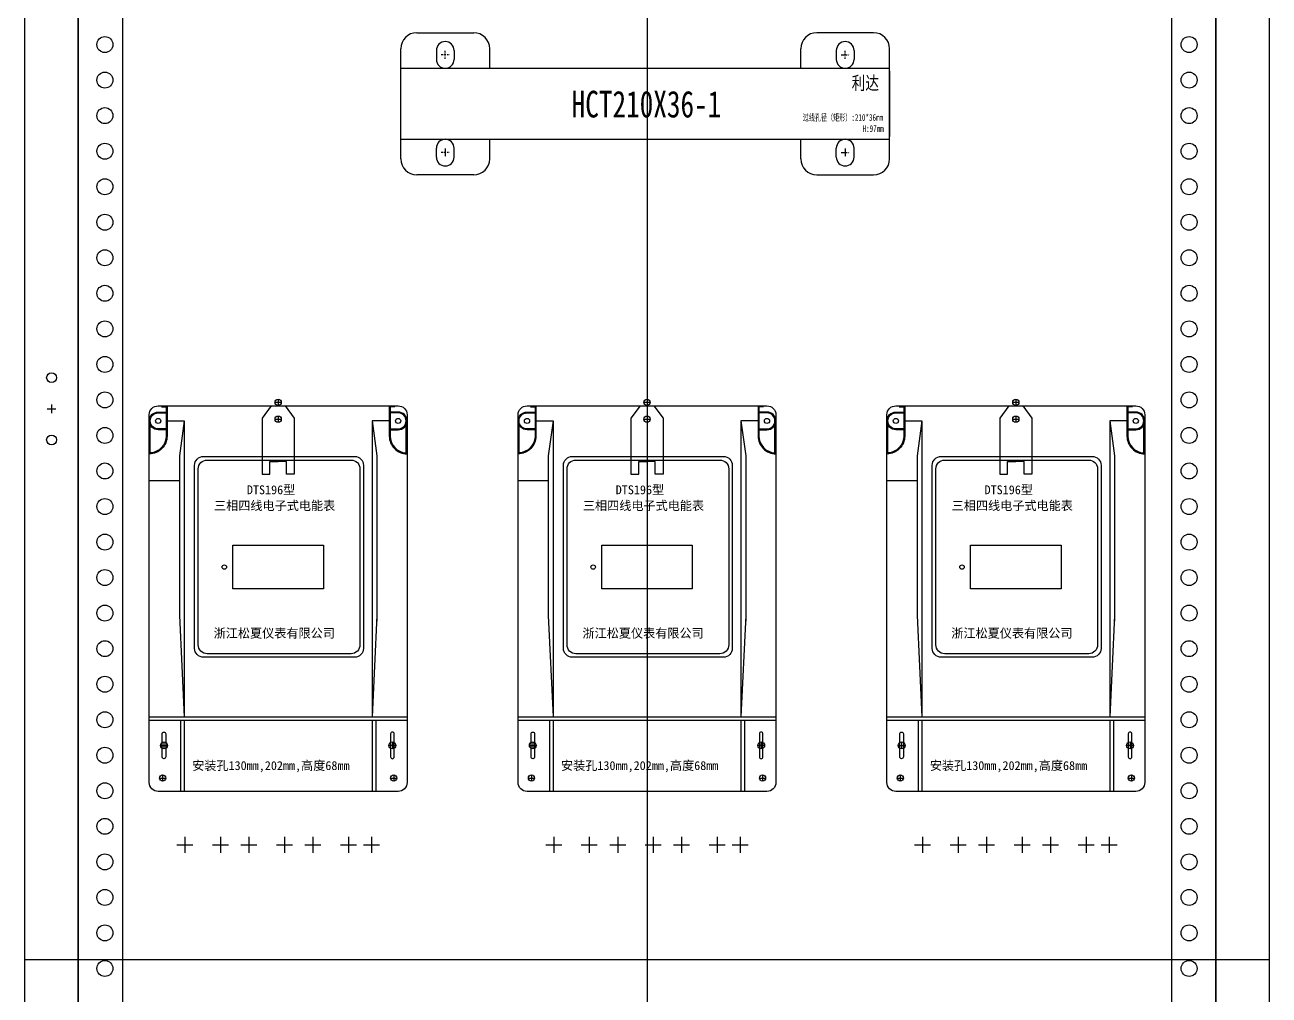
# Model space of a CAD drawing. Extents: x 965004 to 965704, y 79545 to 81545.
# Drawn here: x 965004 to 965704, y 80525 to 81071 of the extents above; entities that cross this region are included whole.
import ezdxf
from ezdxf.enums import TextEntityAlignment as Align

# ---------------------------------------------------------------- set-up
doc = ezdxf.new("R2010")
doc.units = 0
doc.header["$MEASUREMENT"] = 0
doc.linetypes.add('BORDER', pattern=[1.75, 0.5, -0.25, 0.5, -0.25, 0, -0.25])
doc.linetypes.add('DASH', pattern=[0.35, 0.25, -0.1])
doc.layers.add('LY-JS-BJ', color=7, linetype='Continuous')
doc.styles.add('TEXT', font='', dxfattribs={"height": 3})
doc.styles.add('宋体', font='', dxfattribs={"width": 0.65})
doc.styles.get('TEXT').set_extended_font_data('SimSun')
doc.styles.get('宋体').set_extended_font_data('SimSun')

# ---------------------------------------------------------------- blocks, each defined once
blk = doc.blocks.new('DTS196松夏电子表')
at = {"color": 1}
for p, q in [((72.5, 112.1), (72.5, 108.9)), ((70.9, 110.5), (74.1, 110.5)), ((70.9, 101), (74.1, 101)), ((72.5, 102.6), (72.5, 99.4)), ((15.5, -138.5), (24.5, -138.5)), ((20, -134), (20, -143)), ((35.5, -138.5), (44.5, -138.5)), ((40, -134), (40, -143)), ((51.5, -138.5), (60.5, -138.5)), ((56, -134), (56, -143)), ((71.5, -138.5), (80.5, -138.5)), ((76, -134), (76, -143)), ((87.5, -138.5), (96.5, -138.5)), ((92, -134), (92, -143)), ((107.5, -138.5), (116.5, -138.5)), ((112, -134), (112, -143)), ((120.5, -138.5), (129.5, -138.5)), ((125, -134), (125, -143))]:
    blk.add_line(p, q, dxfattribs=at)
at = {"color": 0}
for p, q in [((16.97, 66.32), (0, 66.32)), ((16.97, -9.45), (19.62, -66.5)), ((128.03, -9.45), (125.38, -66.5)), ((0, -66.5), (145, -66.5)), ((0, -68.5), (145, -68.5)), ((17.62, -68.5), (17.62, -108.5)), ((19.62, -68.5), (19.62, -108.5)), ((125.38, -68.5), (125.38, -108.5)), ((127.38, -68.5), (127.38, -108.5)), ((6.32, -82.63), (10.18, -82.63)), ((8.25, -80.7), (8.25, -84.56)), ((138.68, -82.63), (134.82, -82.63)), ((136.75, -80.7), (136.75, -84.56)), ((5.9, -101), (9.1, -101)), ((7.5, -99.4), (7.5, -102.6)), ((135.9, -101), (139.1, -101)), ((137.5, -99.4), (137.5, -102.6))]:
    blk.add_line(p, q, dxfattribs=at)
for points in [[(10, 108.5), (10, 91.5, -0.414214), (0, 81.5), (0, 81.5), (0, 98.5)], [(6.88, 108), (9.5, 108), (9.5, 91.5, -0.398874), (0.5, 82.01), (0.5, 101.62)], [(135, 108.5), (135, 91.5, 0.414214), (145, 81.5), (145, 81.5), (145, 98.5)], [(138.12, 108), (135.5, 108), (135.5, 91.5, 0.398874), (144.5, 82.01), (144.5, 101.62)]]:
    blk.add_lwpolyline(points, format="xyb", dxfattribs=at)
for points in [[(5, 108.5), (140, 108.5, -0.414214), (145, 103.5), (145, -103.5, -0.414214), (140, -108.5), (5, -108.5, -0.414214), (0, -103.5), (0, 103.5, -0.414214)], [(5, 105), (10, 105), (10, 95), (5, 95, -0.414214), (0, 100), (0, 100, -0.414214)], [(5, 104.5), (9.5, 104.5), (9.5, 95.5), (5, 95.5, -0.414214), (0.5, 100, -0.414214)], [(140, 105), (135, 105), (135, 95), (140, 95, 0.414214), (145, 100), (145, 100, 0.414214)], [(140, 104.5), (135.5, 104.5), (135.5, 95.5), (140, 95.5, 0.414214), (144.5, 100, 0.414214)], [(30.5, 80), (115.5, 80, -0.414214), (120.5, 75), (120.5, -28, -0.414214), (115.5, -33), (30.5, -33, -0.414214), (25.5, -28), (25.5, 75, -0.414214)], [(32.5, 78), (113.5, 78, -0.414214), (118.5, 73), (118.5, -26, -0.414214), (113.5, -31), (32.5, -31, -0.414214), (27.5, -26), (27.5, 73, -0.414214)], [(8.25, -75.13), (8.25, -75.13, -0.414214), (9.25, -76.13), (9.25, -89.13, -0.414214), (8.25, -90.13), (8.25, -90.13, -0.414214), (7.25, -89.13), (7.25, -76.13, -0.414214)], [(136.75, -75.13), (136.75, -75.13, 0.414214), (135.75, -76.13), (135.75, -89.13, 0.414214), (136.75, -90.13), (136.75, -90.13, 0.414214), (137.75, -89.13), (137.75, -76.13, 0.414214)]]:
    blk.add_lwpolyline(points, format="xyb", close=True, dxfattribs=at)
for points in [[(68.65, 108.5), (63.46, 101.47), (63.46, 70.08), (67.82, 70.08), (67.82, 77.1), (72.5, 77.1)], [(76.35, 108.5), (81.54, 101.47), (81.54, 70.08), (77.18, 70.08), (77.18, 77.1), (72.5, 77.1)], [(10, 100), (19.62, 100), (19.62, -66.5)], [(19.62, 100), (16.97, 80.45), (16.97, -9.45)], [(135, 100), (125.38, 100), (125.38, -66.5)], [(125.38, 100), (128.03, 80.45), (128.03, -12.64)]]:
    blk.add_lwpolyline(points, dxfattribs=at)
blk.add_lwpolyline([(47, 30), (98, 30), (98, 5.5), (47, 5.5)], close=True, dxfattribs=at)
for centre, radius in [((72.5, 110.5), 1.75), ((5, 100), 1.46), ((72.5, 101), 1.75), ((140, 100), 1.46), ((42.21, 17.75), 1.25), ((8.25, -82.63), 1.93), ((136.75, -82.63), 1.93), ((7.5, -101), 1.75), ((137.5, -101), 1.75)]:
    blk.add_circle(centre, radius, dxfattribs=at)
at = {"color": 1, "lineweight": -3, "style": 'TEXT'}
for s, p in [('DTS196型', (54.91, 58.75)), ('三相四线电子式电能表', (36.42, 49.78))]:
    blk.add_text(s, height=5, dxfattribs=at).set_placement(p)
at = {"color": 0, "lineweight": -3, "style": 'TEXT'}
blk.add_text('浙江松夏仪表有限公司', height=5, dxfattribs=at).set_placement((36.21, -22))
at = {"color": 3, "lineweight": -3, "style": 'TEXT'}
blk.add_text('安装孔130mm,202mm,高度68mm', height=5, dxfattribs=at).set_placement((24.12, -96.48))
blk = doc.blocks.new('A$C17FD2090')
at = {"layer": 'LY-JS-BJ', "color": 0, "ltscale": 2}
for p, q in [((-2.5, 0), (2.5, 0)), ((0, 2.5), (0, -2.5))]:
    blk.add_line(p, q, dxfattribs=at)
at = {"layer": 'LY-JS-BJ', "color": 0, "linetype": 'Continuous', "lineweight": 25}
for centre in [(0, 17.5), (0, -17.5)]:
    blk.add_circle(centre, 2.75, dxfattribs=at)
blk = doc.blocks.new('*U8')
at = {"layer": 'LY-JS-BJ', "color": 6}
blk.add_circle((0, 0), 4.5, dxfattribs=at)
blk = doc.blocks.new('*U9')
at = {"layer": 'LY-JS-BJ', "color": 0, "linetype": 'ByBlock', "lineweight": -2, "transparency": 16777216}
for p in [(0, -360), (0, -380), (0, -400), (0, -420), (0, -440), (0, -460), (0, -480), (0, -500), (0, -520), (0, -540), (0, -560), (0, -580), (0, -600), (0, -620), (0, -640), (0, -660), (0, -680), (0, -700), (0, -720), (0, -740), (0, -760), (0, -780), (0, -800), (0, -820), (0, -840), (0, -860), (0, -880)]:
    blk.add_blockref('*U8', p, dxfattribs=at)
blk = doc.blocks.new('*U10')
at = {"layer": 'LY-JS-BJ', "color": 6}
blk.add_circle((0, 0), 4.5, dxfattribs=at)
blk = doc.blocks.new('*U11')
at = {"layer": 'LY-JS-BJ', "color": 0, "linetype": 'ByBlock', "lineweight": -2, "transparency": 16777216}
for p in [(0, -360), (0, -380), (0, -400), (0, -420), (0, -440), (0, -460), (0, -480), (0, -500), (0, -520), (0, -540), (0, -560), (0, -580), (0, -600), (0, -620), (0, -640), (0, -660), (0, -680), (0, -700), (0, -720), (0, -740), (0, -760), (0, -780), (0, -800), (0, -820), (0, -840), (0, -860), (0, -880)]:
    blk.add_blockref('*U10', p, dxfattribs=at)
blk = doc.blocks.new('利达HCT210X36-1')
at = {"color": 4}
for p, q in [((9, 40), (41, 40)), ((266, 40), (234, 40)), ((0, -31), (0, 31)), ((20, 30), (20, 25)), ((30, 30), (30, 25)), ((50, 20), (50, 31)), ((225, 20), (225, 31)), ((245, 30), (245, 25)), ((255, 30), (255, 25)), ((275, -31), (275, 31)), ((0, 20), (275, 20)), ((275, 18.5), (275, -18.5)), ((0, -20), (275, -20)), ((50, -31), (50, -20)), ((225, -31), (225, -20)), ((20, -30), (20, -25)), ((30, -30), (30, -25)), ((245, -30), (245, -25)), ((255, -30), (255, -25)), ((41, -40), (9, -40)), ((234, -40), (266, -40))]:
    blk.add_line(p, q, dxfattribs=at)
at = {"color": 1, "linetype": 'BORDER'}
for p, q in [((25, 25.25), (25, 29.75)), ((250, 25.25), (250, 29.75)), ((27.25, 27.5), (22.75, 27.5)), ((247.75, 27.5), (252.25, 27.5)), ((27.25, -27.5), (22.75, -27.5)), ((25, -25.25), (25, -29.75)), ((247.75, -27.5), (252.25, -27.5)), ((250, -25.25), (250, -29.75))]:
    blk.add_line(p, q, dxfattribs=at)
at = {"color": 4}
for centre, radius, start, end in [((9, 31), 9, 90, 180), ((41, 31), 9, 0, 90), ((234, 31), 9, 90, 180), ((266, 31), 9, 0, 90), ((25, 30), 5, 0, 180), ((250, 30), 5, 0, 180), ((25, 25), 5, 180, 0), ((250, 25), 5, 180, 0), ((25, -25), 5, 0, 180), ((250, -25), 5, 0, 180), ((9, -31), 9, 180, 270), ((25, -30), 5, 180, 0), ((41, -31), 9, 270, 0), ((234, -31), 9, 180, 270), ((250, -30), 5, 180, 0), ((266, -31), 9, 270, 0)]:
    blk.add_arc(centre, radius, start, end, dxfattribs=at)
at = {"color": 2, "style": '宋体', "width": 0.75}
blk.add_text('利达', height=7.5, dxfattribs=at).set_placement((253.67, 7.94))
blk.add_text('HCT210X36-1', height=15, dxfattribs=at).set_placement((138.21, -0.19), align=Align.MIDDLE)
at = {"color": 4, "style": '宋体', "width": 0.65}
for s, p in [('过线孔径（矩形）:210*36mm', (271.36, -9.59)), ('H:97mm', (271.69, -15.84))]:
    blk.add_text(s, height=3.75, dxfattribs=at).set_placement(p, align=Align.RIGHT)

msp = doc.modelspace()

# ---------------------------------------------------------------- linework, layer by layer
at = {"layer": 'LY-JS-BJ', "color": 4, "linetype": 'DASH', "lineweight": -3}
for p, q in [((965353.9, 81544.92), (965353.9, 79544.92)), ((965003.9, 80544.92), (965703.9, 80544.92))]:
    msp.add_line(p, q, dxfattribs=at)
at = {"layer": 'LY-JS-BJ', "lineweight": -3}
for p, q in [((965033.9, 81488.92), (965033.9, 79544.92)), ((965673.9, 81488.92), (965673.9, 79544.92))]:
    msp.add_line(p, q, dxfattribs=at)
msp.add_lwpolyline([(965003.9, 81544.92), (965703.9, 81544.92), (965703.9, 79544.92), (965003.9, 79544.92)], close=True, dxfattribs=at)
at = {"layer": 'LY-JS-BJ', "color": 4, "lineweight": -3}
for points in [[(965058.9, 81429.92), (965058.9, 79629.92), (965033.9, 79629.92), (965033.9, 81429.92)], [(965648.9, 81429.92), (965648.9, 79629.92), (965673.9, 79629.92), (965673.9, 81429.92)]]:
    msp.add_lwpolyline(points, close=True, dxfattribs=at)

# ---------------------------------------------------------------- block references
at = {"color": 2}
msp.add_blockref('利达HCT210X36-1', (965215.4, 81026.59), dxfattribs=at)
at = {"color": 0}
for p in [(965073.9, 80748.09), (965281.4, 80748.09), (965488.9, 80748.09)]:
    msp.add_blockref('DTS196松夏电子表', p, dxfattribs=at)
at = {"layer": 'LY-JS-BJ', "lineweight": -3}
for name, p in [('*U11', (965048.9, 81419.92)), ('*U9', (965658.9, 81419.92))]:
    msp.add_blockref(name, p, dxfattribs=at)
at = {"layer": 'LY-JS-BJ', "color": 0, "lineweight": -3, "ltscale": 2}
msp.add_blockref('A$C17FD2090', (965018.9, 80854.92), dxfattribs=at)

doc.saveas('drawing.dxf')
